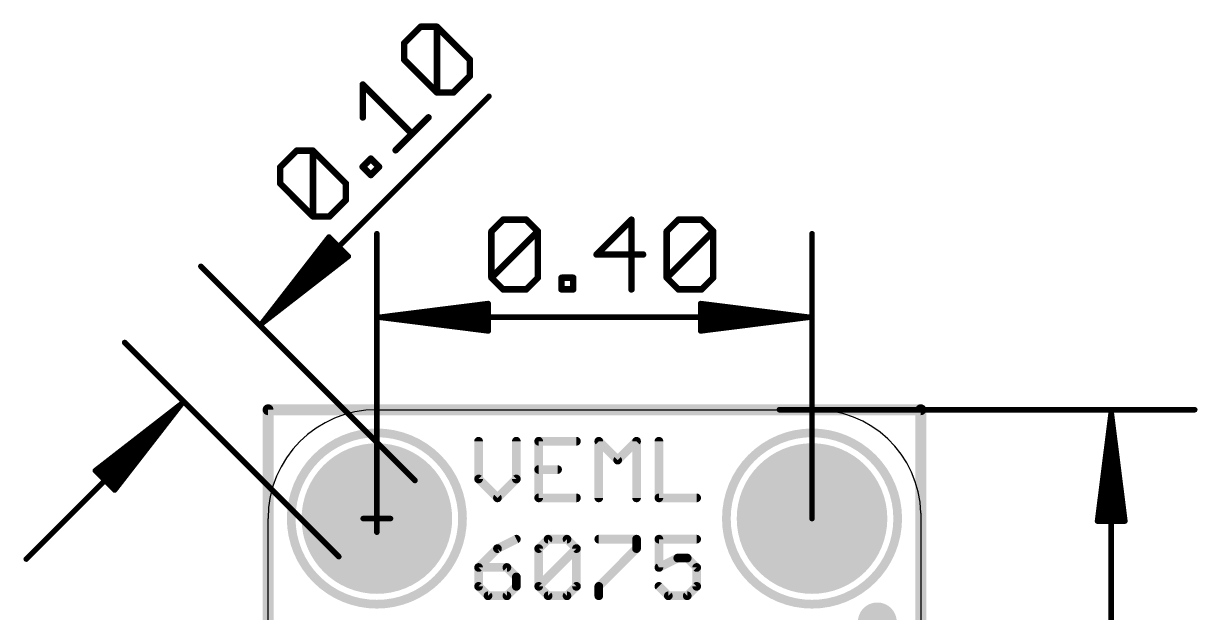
# Model space of a CAD drawing. Extents: x -5.7 to 21.7, y -5.3 to 25.5.
# Drawn here: x -5.71 to 21.7, y 11.78 to 25.53 of the extents above; entities that cross this region are included whole.
import ezdxf

# ---------------------------------------------------------------- set-up
doc = ezdxf.new("R2010")
doc.units = 0
for name, color, linetype in [('1', 12, 'CONTINUOUS'), ('16', 5, 'CONTINUOUS'), ('17', 110, 'CONTINUOUS'), ('18', 110, 'CONTINUOUS'), ('20', 53, 'CONTINUOUS'), ('21', 40, 'CONTINUOUS'), ('23', 40, 'CONTINUOUS'), ('47', 253, 'CONTINUOUS')]:
    doc.layers.add(name, color=color, linetype=linetype)

# ---------------------------------------------------------------- blocks, each defined once
blk = doc.blocks.new('ROUNDP')
at = {"const_width": 0.5}
blk.add_lwpolyline([(0, -0.25, 1), (0, 0.25, 1), (0, -0.25)], format="xyb", dxfattribs=at)
blk = doc.blocks.new('ROUNDV')
at = {"const_width": 0.5}
blk.add_lwpolyline([(0, -0.25, 1), (0, 0.25, 1), (0, -0.25)], format="xyb", dxfattribs=at)

msp = doc.modelspace()

# ---------------------------------------------------------------- linework, layer by layer
at = {"layer": '1', "const_width": 0.254}
for points in [[(0, 0), (0, 16.51)], [(0, 16.51), (15.24, 16.51)], [(15.24, 16.51), (15.24, 0)]]:
    msp.add_lwpolyline(points, dxfattribs=at)
at = {"layer": '1', "const_width": 0.127}
for points in [[(0.0635, 16.51, 1), (-0.0635, 16.51)], [(0, 16.5735, 1), (0, 16.4465)], [(15.3035, 16.51, 1), (15.1765, 16.51)], [(15.24, 16.4465, 1), (15.24, 16.5735)]]:
    msp.add_lwpolyline(points, format="xyb", dxfattribs=at)
at = {"layer": '16', "const_width": 0.254}
for points in [[(0, 0), (0, 16.51)], [(0, 16.51), (15.24, 16.51)], [(15.24, 16.51), (15.24, 0)]]:
    msp.add_lwpolyline(points, dxfattribs=at)
at = {"layer": '16', "const_width": 0.127}
for points in [[(0.0635, 16.51, 1), (-0.0635, 16.51)], [(0, 16.5735, 1), (0, 16.4465)], [(15.3035, 16.51, 1), (15.1765, 16.51)], [(15.24, 16.4465, 1), (15.24, 16.5735)]]:
    msp.add_lwpolyline(points, format="xyb", dxfattribs=at)
at = {"layer": '20'}
for p, q in [((2.54, 16.51), (12.7, 16.51)), ((15.24, 14.097), (15.24, 2.413)), ((0, 2.54), (0, 13.97))]:
    msp.add_line(p, q, dxfattribs=at)
for centre, radius, start, end in [((2.54, 13.97), 2.54, 90, 180), ((12.7635, 14.0335), 2.4773, 1.4688, 91.4688)]:
    msp.add_arc(centre, radius, start, end, dxfattribs=at)
at = {"layer": '21'}
for points, const_width in [([(2.54, 11.97, 1), (2.54, 15.97, 1), (2.54, 11.97)], 0.2032), ([(12.7, 11.97, 1), (12.7, 15.97, 1), (12.7, 11.97)], 0.2032), ([(4.9658, 15.7745, 1), (4.8642, 15.7745)], 0.1016), ([(5.8471, 15.7745, 1), (5.7455, 15.7745)], 0.1016), ([(6.3183, 15.8253, 1), (6.3183, 15.7237)], 0.1016), ([(6.3691, 15.7745, 1), (6.2675, 15.7745)], 0.1016), ([(7.1996, 15.7237, 1), (7.1996, 15.8253)], 0.1016), ([(7.7724, 15.7745, 1), (7.6708, 15.7745)], 0.1016), ([(7.7575, 15.8104, 1), (7.6857, 15.7386)], 0.1016), ([(8.6537, 15.7745, 1), (8.5521, 15.7745)], 0.1016), ([(8.6388, 15.7386, 1), (8.567, 15.8104)], 0.1016), ([(9.1757, 15.7745, 1), (9.0741, 15.7745)], 0.1016), ([(8.1263, 15.3698, 1), (8.1982, 15.298)], 0.1016), ([(8.1263, 15.298, 1), (8.1982, 15.3698)], 0.1016), ([(6.3183, 15.1644, 1), (6.3183, 15.0628)], 0.1016), ([(6.759, 15.0628, 1), (6.759, 15.1644)], 0.1016), ([(4.951, 14.9292, 1), (4.8791, 14.8573)], 0.1016), ([(4.8642, 14.8932, 1), (4.9658, 14.8932)], 0.1016), ([(5.7455, 14.8932, 1), (5.8471, 14.8932)], 0.1016), ([(5.8322, 14.8573, 1), (5.7604, 14.9292)], 0.1016), ([(5.3198, 14.4885, 1), (5.3916, 14.4167)], 0.1016), ([(5.3198, 14.4167, 1), (5.3916, 14.4885)], 0.1016), ([(6.3183, 14.5034, 1), (6.3183, 14.4018)], 0.1016), ([(7.1996, 14.4018, 1), (7.1996, 14.5034)], 0.1016), ([(9.1249, 14.5034, 1), (9.1249, 14.4018)], 0.1016), ([(10.0062, 14.4018, 1), (10.0062, 14.5034)], 0.1016), ([(6.2675, 14.4526, 1), (6.3691, 14.4526)], 0.1016), ([(7.6708, 14.4526, 1), (7.7724, 14.4526)], 0.1016), ([(8.5521, 14.4526, 1), (8.6537, 14.4526)], 0.1016), ([(9.0741, 14.4526, 1), (9.1757, 14.4526)], 0.1016), ([(5.819, 13.4431, 1), (5.7736, 13.534)], 0.1016), ([(6.5386, 13.5393, 1), (6.5386, 13.4377)], 0.1016), ([(6.5746, 13.4526, 1), (6.5027, 13.5244)], 0.1016), ([(7.0152, 13.5244, 1), (6.9434, 13.4526)], 0.1016), ([(6.9793, 13.4377, 1), (6.9793, 13.5393)], 0.1016), ([(7.7216, 13.5393, 1), (7.7216, 13.4377)], 0.1016), ([(8.6537, 13.4885, 1), (8.5521, 13.4885)], 0.1016), ([(8.6029, 13.4377, 1), (8.6029, 13.5393)], 0.1016), ([(9.1249, 13.5393, 1), (9.1249, 13.4377)], 0.1016), ([(9.1757, 13.4885, 1), (9.0741, 13.4885)], 0.1016), ([(10.0062, 13.4377, 1), (10.0062, 13.5393)], 0.1016), ([(5.333, 13.3136, 1), (5.3784, 13.2228)], 0.1016), ([(5.3916, 13.2323, 1), (5.3198, 13.3041)], 0.1016), ([(6.3691, 13.2682, 1), (6.2675, 13.2682)], 0.1016), ([(6.2824, 13.3041, 1), (6.3542, 13.2323)], 0.1016), ([(7.2504, 13.2682, 1), (7.1488, 13.2682)], 0.1016), ([(7.2355, 13.2323, 1), (7.1637, 13.3041)], 0.1016), ([(7.1637, 13.2323, 1), (7.2355, 13.3041)], 0.1016), ([(8.5521, 13.2682, 1), (8.6537, 13.2682)], 0.1016), ([(8.6388, 13.2323, 1), (8.567, 13.3041)], 0.1016), ([(4.9658, 12.8276, 1), (4.8642, 12.8276)], 0.1016), ([(4.915, 12.8784, 1), (4.915, 12.7768)], 0.1016), ([(4.8791, 12.8635, 1), (4.951, 12.7916)], 0.1016), ([(5.6119, 12.8635, 1), (5.5401, 12.7916)], 0.1016), ([(5.576, 12.7768, 1), (5.576, 12.8784)], 0.1016), ([(9.1022, 12.873, 1), (9.1476, 12.7821)], 0.1016), ([(9.5655, 13.0987, 1), (9.5655, 12.9971)], 0.1016), ([(9.5882, 13.0024, 1), (9.5428, 13.0933)], 0.1016), ([(9.8218, 13.0838, 1), (9.7499, 13.012)], 0.1016), ([(9.7858, 12.9971, 1), (9.7858, 13.0987)], 0.1016), ([(10.057, 12.8276, 1), (9.9554, 12.8276)], 0.1016), ([(9.9702, 12.7916, 1), (10.0421, 12.8635)], 0.1016), ([(5.8471, 12.6072, 1), (5.7455, 12.6072)], 0.1016), ([(5.7604, 12.5713, 1), (5.8322, 12.6432)], 0.1016), ([(9.0741, 12.8276, 1), (9.1757, 12.8276)], 0.1016), ([(4.951, 12.4228, 1), (4.8791, 12.351)], 0.1016), ([(4.8642, 12.3869, 1), (4.9658, 12.3869)], 0.1016), ([(5.7455, 12.3869, 1), (5.8471, 12.3869)], 0.1016), ([(5.8322, 12.351, 1), (5.7604, 12.4228)], 0.1016), ([(6.3542, 12.4228, 1), (6.2824, 12.351)], 0.1016), ([(6.2824, 12.4228, 1), (6.3542, 12.351)], 0.1016), ([(6.2675, 12.3869, 1), (6.3691, 12.3869)], 0.1016), ([(7.1488, 12.3869, 1), (7.2504, 12.3869)], 0.1016), ([(7.2355, 12.351, 1), (7.1637, 12.4228)], 0.1016), ([(7.7724, 12.3869, 1), (7.6708, 12.3869)], 0.1016), ([(7.6857, 12.4228, 1), (7.7575, 12.351)], 0.1016), ([(9.1608, 12.4228, 1), (9.089, 12.351)], 0.1016), ([(9.9554, 12.3869, 1), (10.057, 12.3869)], 0.1016), ([(10.0421, 12.351, 1), (9.9702, 12.4228)], 0.1016), ([(5.1354, 12.2174, 1), (5.1354, 12.1158)], 0.1016), ([(5.0994, 12.1307, 1), (5.1713, 12.2025)], 0.1016), ([(5.5401, 12.2025, 1), (5.6119, 12.1307)], 0.1016), ([(5.576, 12.1158, 1), (5.576, 12.2174)], 0.1016), ([(6.5386, 12.2174, 1), (6.5386, 12.1158)], 0.1016), ([(6.5027, 12.1307, 1), (6.5746, 12.2025)], 0.1016), ([(6.9434, 12.2025, 1), (7.0152, 12.1307)], 0.1016), ([(6.9793, 12.1158, 1), (6.9793, 12.2174)], 0.1016), ([(7.6708, 12.1666, 1), (7.7724, 12.1666)], 0.1016), ([(9.3452, 12.2174, 1), (9.3452, 12.1158)], 0.1016), ([(9.3093, 12.1307, 1), (9.3811, 12.2025)], 0.1016), ([(9.7499, 12.2025, 1), (9.8218, 12.1307)], 0.1016), ([(9.7858, 12.1158, 1), (9.7858, 12.2174)], 0.1016)]:
    msp.add_lwpolyline(points, format="xyb", dxfattribs=dict(at, const_width=const_width))
at = {"layer": '21', "const_width": 0.2032}
for points in [[(4.915, 15.7745), (4.915, 14.8932)], [(5.7963, 14.8932), (5.7963, 15.7745)], [(7.1996, 15.7745), (6.3183, 15.7745)], [(6.3183, 15.7745), (6.3183, 14.4526)], [(7.7216, 14.4526), (7.7216, 15.7745)], [(7.7216, 15.7745), (8.1622, 15.3339)], [(8.1622, 15.3339), (8.6029, 15.7745)], [(8.6029, 15.7745), (8.6029, 14.4526)], [(9.1249, 15.7745), (9.1249, 14.4526)], [(6.3183, 15.1136), (6.759, 15.1136)], [(4.915, 14.8932), (5.3557, 14.4526)], [(5.3557, 14.4526), (5.7963, 14.8932)], [(6.3183, 14.4526), (7.1996, 14.4526)], [(9.1249, 14.4526), (10.0062, 14.4526)], [(5.7963, 13.4885), (5.3557, 13.2682)], [(6.3183, 13.2682), (6.5386, 13.4885)], [(6.5386, 13.4885), (6.9793, 13.4885)], [(6.9793, 13.4885), (7.1996, 13.2682)], [(7.7216, 13.4885), (8.6029, 13.4885)], [(8.6029, 13.4885), (8.6029, 13.2682)], [(10.0062, 13.4885), (9.1249, 13.4885)], [(9.1249, 13.4885), (9.1249, 12.8276)], [(5.3557, 13.2682), (4.915, 12.8276)], [(6.3183, 12.3869), (6.3183, 13.2682)], [(6.3183, 12.3869), (7.1996, 13.2682)], [(7.1996, 13.2682), (7.1996, 12.3869)], [(8.6029, 13.2682), (7.7216, 12.3869)], [(4.915, 12.8276), (4.915, 12.3869)], [(5.576, 12.8276), (4.915, 12.8276)], [(5.7963, 12.6072), (5.576, 12.8276)], [(9.1249, 12.8276), (9.5655, 13.0479)], [(9.5655, 13.0479), (9.7858, 13.0479)], [(9.7858, 13.0479), (10.0062, 12.8276)], [(10.0062, 12.8276), (10.0062, 12.3869)], [(5.7963, 12.3869), (5.7963, 12.6072)], [(4.915, 12.3869), (5.1354, 12.1666)], [(5.576, 12.1666), (5.7963, 12.3869)], [(6.5386, 12.1666), (6.3183, 12.3869)], [(7.1996, 12.3869), (6.9793, 12.1666)], [(7.7216, 12.3869), (7.7216, 12.1666)], [(9.3452, 12.1666), (9.1249, 12.3869)], [(10.0062, 12.3869), (9.7858, 12.1666)], [(5.1354, 12.1666), (5.576, 12.1666)], [(6.9793, 12.1666), (6.5386, 12.1666)], [(9.7858, 12.1666), (9.3452, 12.1666)]]:
    msp.add_lwpolyline(points, dxfattribs=at)
at = {"layer": '23'}
for p in [(2.54, 13.97), (12.7, 13.97)]:
    msp.add_point(p, dxfattribs=at)
at = {"layer": '47'}
for points, const_width in [([(3.1771, 25.0673), (3.5606, 25.4508)], 0.1524), ([(3.5606, 25.4508), (3.9441, 25.4508)], 0.1524), ([(3.9441, 25.4508), (4.7111, 24.6838)], 0.1524), ([(3.9441, 23.9168), (3.9441, 25.4508)], 0.1524), ([(3.1771, 24.6838), (3.1771, 25.0673)], 0.1524), ([(3.9441, 23.9168), (3.1771, 24.6838)], 0.1524), ([(4.7111, 24.6838), (4.7111, 24.3003)], 0.1524), ([(2.2112, 23.3344), (2.2112, 24.1014)], 0.1524), ([(2.2112, 24.1014), (3.3617, 22.9509)], 0.1524), ([(4.7111, 24.3003), (4.3276, 23.9168)], 0.1524), ([(-0.1445, 18.5245), (5.1572, 23.8262)], 0.13), ([(4.3276, 23.9168), (3.9441, 23.9168)], 0.1524), ([(2.9782, 22.5674), (3.7452, 23.3344)], 0.1524), ([(0.283, 22.1732), (0.6665, 22.5566)], 0.1524), ([(0.6665, 22.5566), (1.05, 22.5567)], 0.1524), ([(1.05, 22.5567), (1.817, 21.7897)], 0.1524), ([(1.05, 21.0227), (1.05, 22.5567)], 0.1524), ([(0.283, 21.7897), (0.283, 22.1732)], 0.1524), ([(2.2076, 22.1804), (2.3994, 22.3721)], 0.1524), ([(2.3994, 21.9886), (2.2076, 22.1804)], 0.1524), ([(2.3994, 22.3721), (2.5911, 22.1804)], 0.1524), ([(2.5911, 22.1804), (2.3994, 21.9886)], 0.1524), ([(1.05, 21.0227), (0.283, 21.7897)], 0.1524), ([(1.817, 21.7897), (1.817, 21.4062)], 0.1524), ([(1.817, 21.4062), (1.4335, 21.0227)], 0.1524), ([(1.4335, 21.0227), (1.05, 21.0227)], 0.1524), ([(5.2148, 20.6755), (5.486, 20.9467)], 0.1524), ([(5.486, 20.9467), (6.0283, 20.9467)], 0.1524), ([(6.0283, 20.9467), (6.2995, 20.6755)], 0.1524), ([(8.484, 20.9467), (7.6705, 20.1332)], 0.1524), ([(8.484, 19.3197), (8.484, 20.9467)], 0.1524), ([(9.3077, 20.6755), (9.5789, 20.9467)], 0.1524), ([(9.5789, 20.9467), (10.1212, 20.9467)], 0.1524), ([(10.1212, 20.9467), (10.3924, 20.6755)], 0.1524), ([(-0.1445, 18.5245), (1.4222, 20.5427)], 0.13), ([(-0.1445, 18.5245), (1.4641, 20.5008)], 0.13), ([(1.4222, 20.5427), (1.8737, 20.0912)], 0.13), ([(2.54, 13.97), (2.54, 20.619)], 0.13), ([(5.2148, 19.5909), (5.2148, 20.6755)], 0.1524), ([(5.2148, 19.5909), (6.2995, 20.6755)], 0.1524), ([(6.2995, 20.6755), (6.2995, 19.5909)], 0.1524), ([(9.3077, 19.5909), (9.3077, 20.6755)], 0.1524), ([(9.3077, 19.5909), (10.3924, 20.6755)], 0.1524), ([(10.3924, 20.6755), (10.3924, 19.5909)], 0.1524), ([(12.7, 13.97), (12.7, 20.619)], 0.13), ([(-0.1445, 18.5245), (1.5561, 20.4089)], 0.13), ([(1.7399, 20.2251), (-0.1445, 18.5245)], 0.13), ([(1.8318, 20.1331), (-0.1445, 18.5245)], 0.13), ([(1.8737, 20.0912), (-0.1445, 18.5245)], 0.13), ([(7.6705, 20.1332), (8.7552, 20.1332)], 0.1524), ([(3.429, 14.859), (-1.5694, 19.8574)], 0.13), ([(5.486, 19.3197), (5.2148, 19.5909)], 0.1524), ([(6.2995, 19.5909), (6.0283, 19.3197)], 0.1524), ([(6.852, 19.3197), (6.852, 19.5909)], 0.1524), ([(6.852, 19.5909), (7.1231, 19.5909)], 0.1524), ([(7.1231, 19.5909), (7.1231, 19.3197)], 0.1524), ([(9.5789, 19.3197), (9.3077, 19.5909)], 0.1524), ([(10.3924, 19.5909), (10.1212, 19.3197)], 0.1524), ([(6.0283, 19.3197), (5.486, 19.3197)], 0.1524), ([(7.1231, 19.3197), (6.852, 19.3197)], 0.1524), ([(10.1212, 19.3197), (9.5789, 19.3197)], 0.1524), ([(2.605, 18.669), (5.14, 18.9882)], 0.13), ([(2.605, 18.669), (5.14, 18.929)], 0.13), ([(5.14, 18.9882), (5.14, 18.3498)], 0.13), ([(12.635, 18.669), (10.1, 18.9882)], 0.13), ([(10.1, 18.9882), (10.1, 18.3498)], 0.13), ([(12.635, 18.669), (10.1, 18.929)], 0.13), ([(2.605, 18.669), (5.14, 18.799)], 0.13), ([(2.605, 18.669), (12.635, 18.669)], 0.13), ([(5.14, 18.3498), (2.605, 18.669)], 0.13), ([(5.14, 18.539), (2.605, 18.669)], 0.13), ([(5.14, 18.409), (2.605, 18.669)], 0.13), ([(12.635, 18.669), (10.1, 18.799)], 0.13), ([(10.1, 18.3498), (12.635, 18.669)], 0.13), ([(10.1, 18.539), (12.635, 18.669)], 0.13), ([(10.1, 18.409), (12.635, 18.669)], 0.13), ([(1.651, 13.081), (-3.3474, 18.0794)], 0.13), ([(-2.0145, 16.6545), (-5.6455, 13.0235)], 0.13), ([(-2.0145, 16.6545), (-4.0327, 15.0878)], 0.13), ([(-2.0145, 16.6545), (-3.9908, 15.0459)], 0.13), ([(-2.0145, 16.6545), (-3.8989, 14.9539)], 0.13), ([(-3.7151, 14.7701), (-2.0145, 16.6545)], 0.13), ([(-3.6231, 14.6782), (-2.0145, 16.6545)], 0.13), ([(-3.5812, 14.6363), (-2.0145, 16.6545)], 0.13), ([(11.938, 16.51), (21.635, 16.51)], 0.13), ([(19.685, 16.445), (19.3658, 13.91)], 0.13), ([(19.685, 16.445), (19.425, 13.91)], 0.13), ([(19.685, 16.445), (19.555, 13.91)], 0.13), ([(19.685, 0.065), (19.685, 16.445)], 0.13), ([(20.0042, 13.91), (19.685, 16.445)], 0.13), ([(19.815, 13.91), (19.685, 16.445)], 0.13), ([(19.945, 13.91), (19.685, 16.445)], 0.13), ([(-4.0327, 15.0878), (-3.5812, 14.6363)], 0.13), ([(2.54, 13.6508), (2.54, 14.2892)], 0.13), ([(2.2208, 13.97), (2.8592, 13.97)], 0.13), ([(19.3658, 13.91), (20.0042, 13.91)], 0.13)]:
    msp.add_lwpolyline(points, dxfattribs=dict(at, const_width=const_width))
for points, const_width in [([(3.5606, 25.4889, 1), (3.5606, 25.4127)], 0.0762), ([(3.5876, 25.4238, 1), (3.5337, 25.4777)], 0.0762), ([(3.9822, 25.4508, 1), (3.906, 25.4508)], 0.0762), ([(3.971, 25.4777, 1), (3.9172, 25.4238)], 0.0762), ([(3.9441, 25.4127, 1), (3.9441, 25.4889)], 0.0762), ([(3.2152, 25.0673, 1), (3.139, 25.0673)], 0.0762), ([(3.1502, 25.0942, 1), (3.2041, 25.0403)], 0.0762), ([(3.2041, 24.7107, 1), (3.1502, 24.6568)], 0.0762), ([(3.139, 24.6838, 1), (3.2152, 24.6838)], 0.0762), ([(4.7492, 24.6838, 1), (4.673, 24.6838)], 0.0762), ([(4.6841, 24.6568, 1), (4.738, 24.7107)], 0.0762), ([(2.2493, 24.1014, 1), (2.1731, 24.1014)], 0.0762), ([(2.2382, 24.1283, 1), (2.1843, 24.0744)], 0.0762), ([(4.673, 24.3003, 1), (4.7492, 24.3003)], 0.0762), ([(4.738, 24.2734, 1), (4.6841, 24.3272)], 0.0762), ([(3.9441, 23.9549, 1), (3.9441, 23.8787)], 0.0762), ([(3.906, 23.9168, 1), (3.9822, 23.9168)], 0.0762), ([(3.9172, 23.8899, 1), (3.971, 23.9438)], 0.0762), ([(4.3006, 23.9438, 1), (4.3545, 23.8899)], 0.0762), ([(4.3276, 23.8787, 1), (4.3276, 23.9549)], 0.0762), ([(5.1802, 23.8032, 1), (5.1342, 23.8492)], 0.065), ([(2.1731, 23.3344, 1), (2.2493, 23.3344)], 0.0762), ([(3.7721, 23.3075, 1), (3.7182, 23.3613)], 0.0762), ([(3.3347, 22.924, 1), (3.3886, 22.9779)], 0.0762), ([(0.6665, 22.5947, 1), (0.6665, 22.5185)], 0.0762), ([(0.6935, 22.5297, 1), (0.6396, 22.5836)], 0.0762), ([(1.0881, 22.5567, 1), (1.0119, 22.5567)], 0.0762), ([(1.0769, 22.5836, 1), (1.0231, 22.5297)], 0.0762), ([(1.05, 22.5186, 1), (1.05, 22.5947)], 0.0762), ([(2.9513, 22.5944, 1), (3.0051, 22.5405)], 0.0762), ([(0.3211, 22.1732, 1), (0.2449, 22.1732)], 0.0762), ([(0.2561, 22.2001, 1), (0.31, 22.1462)], 0.0762), ([(2.2346, 22.2073, 1), (2.1807, 22.1534)], 0.0762), ([(2.1807, 22.2073, 1), (2.2346, 22.1534)], 0.0762), ([(2.4263, 22.399, 1), (2.3724, 22.3452)], 0.0762), ([(2.4263, 22.3452, 1), (2.3724, 22.399)], 0.0762), ([(2.6181, 22.1534, 1), (2.5642, 22.2073)], 0.0762), ([(2.5642, 22.1534, 1), (2.6181, 22.2073)], 0.0762), ([(2.3724, 22.0156, 1), (2.4263, 21.9617)], 0.0762), ([(2.3724, 21.9617, 1), (2.4263, 22.0156)], 0.0762), ([(0.31, 21.8166, 1), (0.2561, 21.7627)], 0.0762), ([(0.2449, 21.7897, 1), (0.3211, 21.7897)], 0.0762), ([(1.8551, 21.7897, 1), (1.7789, 21.7897)], 0.0762), ([(1.79, 21.7627, 1), (1.8439, 21.8166)], 0.0762), ([(1.7789, 21.4062, 1), (1.8551, 21.4062)], 0.0762), ([(1.8439, 21.3793, 1), (1.79, 21.4331)], 0.0762), ([(1.05, 21.0608, 1), (1.05, 20.9846)], 0.0762), ([(1.0119, 21.0227, 1), (1.0881, 21.0227)], 0.0762), ([(1.0231, 20.9958, 1), (1.0769, 21.0497)], 0.0762), ([(1.4065, 21.0497, 1), (1.4604, 20.9958)], 0.0762), ([(1.4335, 20.9846, 1), (1.4335, 21.0608)], 0.0762), ([(5.486, 20.9848, 1), (5.486, 20.9086)], 0.0762), ([(5.5129, 20.9197, 1), (5.459, 20.9736)], 0.0762), ([(6.0552, 20.9736, 1), (6.0014, 20.9197)], 0.0762), ([(6.0283, 20.9086, 1), (6.0283, 20.9848)], 0.0762), ([(8.5221, 20.9467, 1), (8.4459, 20.9467)], 0.0762), ([(8.511, 20.9197, 1), (8.4571, 20.9736)], 0.0762), ([(9.5789, 20.9848, 1), (9.5789, 20.9086)], 0.0762), ([(9.6058, 20.9197, 1), (9.5519, 20.9736)], 0.0762), ([(10.1481, 20.9736, 1), (10.0943, 20.9197)], 0.0762), ([(10.1212, 20.9086, 1), (10.1212, 20.9848)], 0.0762), ([(1.4452, 20.5657, 1), (1.3993, 20.5197)], 0.065), ([(1.4479, 20.5228, 1), (1.3966, 20.5626)], 0.065), ([(1.4893, 20.4803, 1), (1.4389, 20.5213)], 0.065), ([(2.5725, 20.619, 1), (2.5075, 20.619)], 0.065), ([(5.2529, 20.6755, 1), (5.1767, 20.6755)], 0.0762), ([(5.1879, 20.7025, 1), (5.2418, 20.6486)], 0.0762), ([(6.3376, 20.6755, 1), (6.2614, 20.6755)], 0.0762), ([(6.3264, 20.6486, 1), (6.2725, 20.7025)], 0.0762), ([(6.2725, 20.6486, 1), (6.3264, 20.7025)], 0.0762), ([(9.3458, 20.6755, 1), (9.2696, 20.6755)], 0.0762), ([(9.2808, 20.7025, 1), (9.3346, 20.6486)], 0.0762), ([(10.4305, 20.6755, 1), (10.3543, 20.6755)], 0.0762), ([(10.4193, 20.6486, 1), (10.3654, 20.7025)], 0.0762), ([(10.3654, 20.6486, 1), (10.4193, 20.7025)], 0.0762), ([(12.7325, 20.619, 1), (12.6675, 20.619)], 0.065), ([(1.5802, 20.3871, 1), (1.5319, 20.4307)], 0.065), ([(1.7617, 20.2009, 1), (1.7181, 20.2492)], 0.065), ([(1.8523, 20.1079, 1), (1.8113, 20.1583)], 0.065), ([(1.8507, 20.0683, 1), (1.8967, 20.1142)], 0.065), ([(1.8936, 20.0656, 1), (1.8538, 20.1169)], 0.065), ([(7.6705, 20.1713, 1), (7.6705, 20.0951)], 0.0762), ([(7.6436, 20.1601, 1), (7.6975, 20.1063)], 0.0762), ([(8.7552, 20.0951, 1), (8.7552, 20.1713)], 0.0762), ([(-1.5464, 19.8803, 1), (-1.5923, 19.8344)], 0.065), ([(5.2418, 19.6178, 1), (5.1879, 19.5639)], 0.0762), ([(5.1879, 19.6178, 1), (5.2418, 19.5639)], 0.0762), ([(5.1767, 19.5909, 1), (5.2529, 19.5909)], 0.0762), ([(6.2614, 19.5909, 1), (6.3376, 19.5909)], 0.0762), ([(6.3264, 19.5639, 1), (6.2725, 19.6178)], 0.0762), ([(6.8901, 19.5909, 1), (6.8139, 19.5909)], 0.0762), ([(6.852, 19.629, 1), (6.852, 19.5528)], 0.0762), ([(7.1612, 19.5909, 1), (7.085, 19.5909)], 0.0762), ([(7.1231, 19.5528, 1), (7.1231, 19.629)], 0.0762), ([(9.3346, 19.6178, 1), (9.2808, 19.5639)], 0.0762), ([(9.2808, 19.6178, 1), (9.3346, 19.5639)], 0.0762), ([(9.2696, 19.5909, 1), (9.3458, 19.5909)], 0.0762), ([(10.3543, 19.5909, 1), (10.4305, 19.5909)], 0.0762), ([(10.4193, 19.5639, 1), (10.3654, 19.6178)], 0.0762), ([(5.486, 19.3578, 1), (5.486, 19.2816)], 0.0762), ([(5.459, 19.2928, 1), (5.5129, 19.3466)], 0.0762), ([(6.0014, 19.3466, 1), (6.0552, 19.2928)], 0.0762), ([(6.0283, 19.2816, 1), (6.0283, 19.3578)], 0.0762), ([(6.852, 19.3578, 1), (6.852, 19.2816)], 0.0762), ([(6.8139, 19.3197, 1), (6.8901, 19.3197)], 0.0762), ([(7.085, 19.3197, 1), (7.1612, 19.3197)], 0.0762), ([(7.1231, 19.2816, 1), (7.1231, 19.3578)], 0.0762), ([(8.4459, 19.3197, 1), (8.5221, 19.3197)], 0.0762), ([(9.5789, 19.3578, 1), (9.5789, 19.2816)], 0.0762), ([(9.5519, 19.2928, 1), (9.6058, 19.3466)], 0.0762), ([(10.0943, 19.3466, 1), (10.1481, 19.2928)], 0.0762), ([(10.1212, 19.2816, 1), (10.1212, 19.3578)], 0.0762), ([(5.1725, 18.9882, 1), (5.1075, 18.9882)], 0.065), ([(5.1441, 18.956, 1), (5.1359, 19.0205)], 0.065), ([(5.1433, 18.8967, 1), (5.1367, 18.9613)], 0.065), ([(10.1041, 19.0205, 1), (10.0959, 18.956)], 0.065), ([(10.1325, 18.9882, 1), (10.0675, 18.9882)], 0.065), ([(10.1033, 18.9613, 1), (10.0967, 18.8967)], 0.065), ([(2.605, 18.7015, 1), (2.605, 18.6365)], 0.065), ([(2.6091, 18.7012, 1), (2.6009, 18.6368)], 0.065), ([(2.6033, 18.7015, 1), (2.6067, 18.6365)], 0.065), ([(2.6067, 18.7015, 1), (2.6033, 18.6365)], 0.065), ([(2.6083, 18.7013, 1), (2.6017, 18.6367)], 0.065), ([(2.6017, 18.7013, 1), (2.6083, 18.6367)], 0.065), ([(2.6009, 18.7012, 1), (2.6091, 18.6368)], 0.065), ([(5.1417, 18.7665, 1), (5.1383, 18.8315)], 0.065), ([(10.1017, 18.8315, 1), (10.0983, 18.7665)], 0.065), ([(12.6391, 18.6368, 1), (12.6309, 18.7012)], 0.065), ([(12.6309, 18.6368, 1), (12.6391, 18.7012)], 0.065), ([(12.6383, 18.6367, 1), (12.6317, 18.7013)], 0.065), ([(12.6317, 18.6367, 1), (12.6383, 18.7013)], 0.065), ([(12.6333, 18.6365, 1), (12.6367, 18.7015)], 0.065), ([(12.6367, 18.6365, 1), (12.6333, 18.7015)], 0.065), ([(12.635, 18.6365, 1), (12.635, 18.7015)], 0.065), ([(-0.1651, 18.5497, 1), (-0.124, 18.4993)], 0.065), ([(-0.1663, 18.5486, 1), (-0.1228, 18.5003)], 0.065), ([(-0.1687, 18.5462, 1), (-0.1204, 18.5027)], 0.065), ([(-0.1645, 18.5501, 1), (-0.1246, 18.4988)], 0.065), ([(-0.1675, 18.5474, 1), (-0.1216, 18.5015)], 0.065), ([(-0.1697, 18.545, 1), (-0.1193, 18.5039)], 0.065), ([(-0.1702, 18.5444, 1), (-0.1189, 18.5045)], 0.065), ([(5.1075, 18.3498, 1), (5.1725, 18.3498)], 0.065), ([(5.1359, 18.3175, 1), (5.1441, 18.382)], 0.065), ([(5.1367, 18.3767, 1), (5.1433, 18.4413)], 0.065), ([(5.1383, 18.5065, 1), (5.1417, 18.5715)], 0.065), ([(10.0983, 18.5715, 1), (10.1017, 18.5065)], 0.065), ([(10.0967, 18.4413, 1), (10.1033, 18.3767)], 0.065), ([(10.0959, 18.382, 1), (10.1041, 18.3175)], 0.065), ([(10.0675, 18.3498, 1), (10.1325, 18.3498)], 0.065), ([(-3.3244, 18.1023, 1), (-3.3703, 18.0564)], 0.065), ([(-1.9888, 16.6346, 1), (-2.0401, 16.6745)], 0.065), ([(-1.9893, 16.634, 1), (-2.0397, 16.6751)], 0.065), ([(-1.9903, 16.6328, 1), (-2.0386, 16.6763)], 0.065), ([(-1.9915, 16.6316, 1), (-2.0374, 16.6775)], 0.065), ([(-1.9927, 16.6304, 1), (-2.0362, 16.6787)], 0.065), ([(-1.9939, 16.6293, 1), (-2.035, 16.6797)], 0.065), ([(-1.9945, 16.6289, 1), (-2.0344, 16.6802)], 0.065), ([(11.938, 16.5425, 1), (11.938, 16.4775)], 0.065), ([(19.7175, 16.445, 1), (19.6525, 16.445)], 0.065), ([(19.7172, 16.4491, 1), (19.6528, 16.4409)], 0.065), ([(19.7175, 16.4433, 1), (19.6525, 16.4467)], 0.065), ([(19.7175, 16.4467, 1), (19.6525, 16.4433)], 0.065), ([(19.7173, 16.4483, 1), (19.6527, 16.4417)], 0.065), ([(19.7173, 16.4417, 1), (19.6527, 16.4483)], 0.065), ([(19.7172, 16.4409, 1), (19.6528, 16.4491)], 0.065), ([(21.635, 16.4775, 1), (21.635, 16.5425)], 0.065), ([(-4.0097, 15.1107, 1), (-4.0557, 15.0648)], 0.065), ([(-4.0526, 15.1134, 1), (-4.0128, 15.0621)], 0.065), ([(-4.0113, 15.0711, 1), (-3.9703, 15.0207)], 0.065), ([(-3.9207, 14.9781, 1), (-3.8771, 14.9298)], 0.065), ([(-3.7392, 14.7919, 1), (-3.6909, 14.7483)], 0.065), ([(3.406, 14.836, 1), (3.452, 14.882)], 0.065), ([(-3.6483, 14.6987, 1), (-3.5979, 14.6577)], 0.065), ([(-3.6069, 14.6562, 1), (-3.5556, 14.6164)], 0.065), ([(-3.6042, 14.6133, 1), (-3.5583, 14.6593)], 0.065), ([(2.5725, 14.2892, 1), (2.5075, 14.2892)], 0.065), ([(2.2208, 14.0025, 1), (2.2208, 13.9375)], 0.065), ([(2.5075, 13.97, 1), (2.5725, 13.97)], 0.065), ([(2.8592, 13.9375, 1), (2.8592, 14.0025)], 0.065), ([(12.6675, 13.97, 1), (12.7325, 13.97)], 0.065), ([(19.3335, 13.9141, 1), (19.398, 13.9059)], 0.065), ([(19.3658, 13.9425, 1), (19.3658, 13.8775)], 0.065), ([(19.3927, 13.9133, 1), (19.4573, 13.9067)], 0.065), ([(19.5225, 13.9117, 1), (19.5875, 13.9083)], 0.065), ([(19.7825, 13.9083, 1), (19.8475, 13.9117)], 0.065), ([(19.9127, 13.9067, 1), (19.9773, 13.9133)], 0.065), ([(19.972, 13.9059, 1), (20.0365, 13.9141)], 0.065), ([(20.0042, 13.8775, 1), (20.0042, 13.9425)], 0.065), ([(2.5075, 13.6508, 1), (2.5725, 13.6508)], 0.065), ([(-5.6684, 13.0465, 1), (-5.6225, 13.0006)], 0.065), ([(1.628, 13.058, 1), (1.674, 13.104)], 0.065)]:
    msp.add_lwpolyline(points, format="xyb", dxfattribs=dict(at, const_width=const_width))

# ---------------------------------------------------------------- block references
at = {"layer": '17', "xscale": 3.516, "yscale": 3.516}
for p in [(2.54, 13.97), (2.54, 13.97), (12.7, 13.97), (12.7, 13.97)]:
    msp.add_blockref('ROUNDP', p, dxfattribs=at)
at = {"layer": '18', "xscale": 0.9064, "yscale": 0.9064}
msp.add_blockref('ROUNDV', (14.224, 11.557), dxfattribs=at)
msp.add_blockref('ROUNDV', (14.224, 11.557), dxfattribs=at)

doc.saveas('drawing.dxf')
